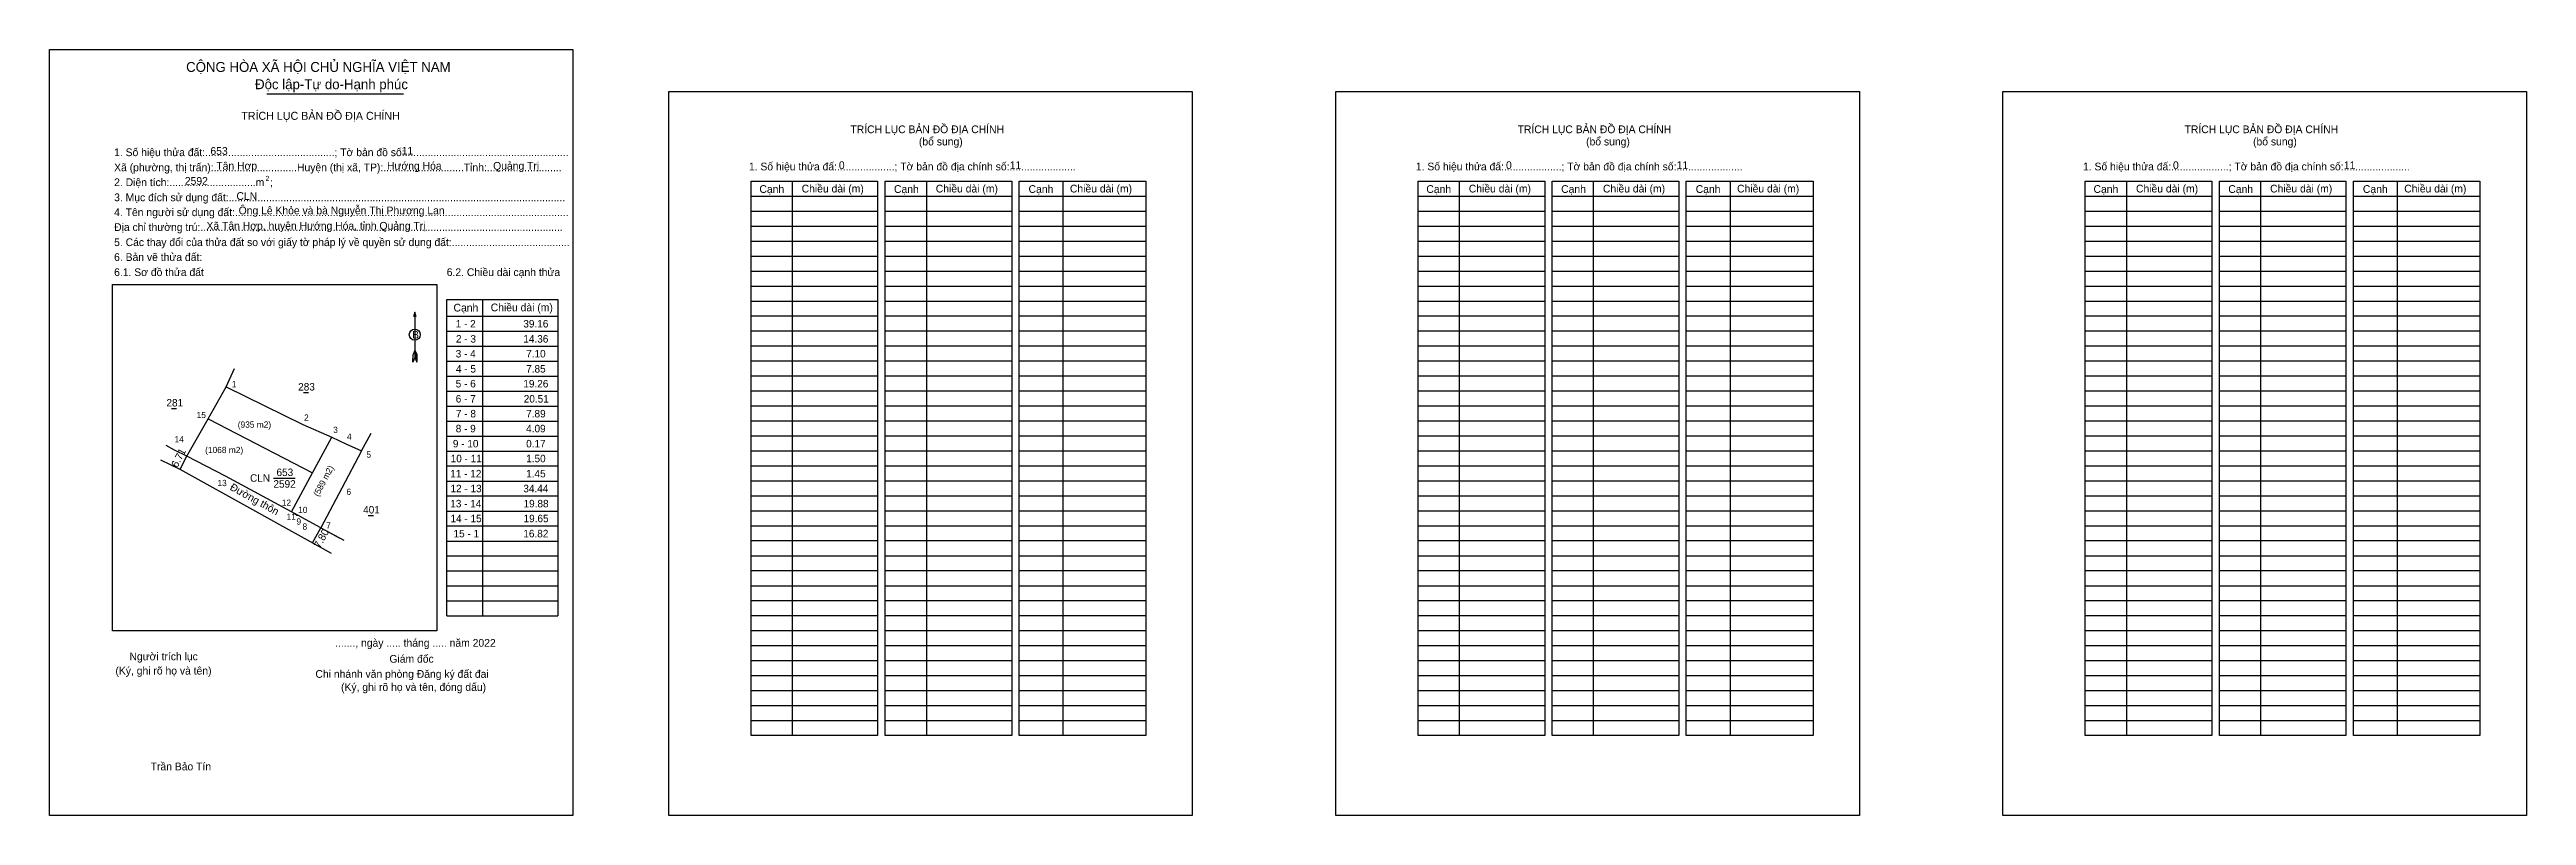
# Model space of a CAD drawing. Extents: x 551634 to 552766, y 1840968 to 1841318.
import ezdxf

# ---------------------------------------------------------------- set-up
doc = ezdxf.new("R2010")
doc.units = 0
for name, color, linetype in [('Level 1', 7, 'Continuous'), ('Level 13', 7, 'Continuous'), ('Level 2', 7, 'Continuous'), ('Level 5', 7, 'Continuous'), ('Level 6', 7, 'Continuous'), ('Level 9', 7, 'Continuous')]:
    doc.layers.add(name, color=color, linetype=linetype)

msp = doc.modelspace()

# ---------------------------------------------------------------- linework, layer by layer
at = {"layer": 'Level 1'}
for p, q in [((551634.3, 1841318.2), (551634.3, 1841318.2)), ((551917.3, 1841299.1), (551917.3, 1841299.1)), ((551954.9, 1841251.2), (552012.7, 1841251.2)), ((551973.7, 1841258.1), (551973.7, 1841004.7)), ((552016.1, 1841251.2), (552074, 1841251.2)), ((552035, 1841258.1), (552035, 1841004.7)), ((552077.4, 1841251.2), (552135.3, 1841251.2)), ((552097.4, 1841258.1), (552097.4, 1841004.7)), ((552259.7, 1841251.2), (552317.6, 1841251.2)), ((552278.5, 1841258.1), (552278.5, 1841004.7)), ((552321, 1841251.2), (552378.9, 1841251.2)), ((552339.8, 1841258.1), (552339.8, 1841004.7)), ((552382.3, 1841251.2), (552440.2, 1841251.2)), ((552402.3, 1841258.1), (552402.3, 1841004.7)), ((552564.6, 1841251.2), (552622.4, 1841251.2)), ((552583.4, 1841258.1), (552583.4, 1841004.7)), ((552625.9, 1841251.2), (552683.7, 1841251.2)), ((552644.7, 1841258.1), (552644.7, 1841004.7)), ((552687.2, 1841251.2), (552745, 1841251.2)), ((552707.1, 1841258.1), (552707.1, 1841004.7)), ((551954.9, 1841244.4), (552012.7, 1841244.4)), ((552016.1, 1841244.4), (552074, 1841244.4)), ((552077.4, 1841244.4), (552135.3, 1841244.4)), ((552259.7, 1841244.4), (552317.6, 1841244.4)), ((552321, 1841244.4), (552378.9, 1841244.4)), ((552382.3, 1841244.4), (552440.2, 1841244.4)), ((552564.6, 1841244.4), (552622.4, 1841244.4)), ((552625.9, 1841244.4), (552683.7, 1841244.4)), ((552687.2, 1841244.4), (552745, 1841244.4)), ((551954.9, 1841237.5), (552012.7, 1841237.5)), ((551954.9, 1841230.7), (552012.7, 1841230.7)), ((552016.1, 1841237.5), (552074, 1841237.5)), ((552016.1, 1841230.7), (552074, 1841230.7)), ((552077.4, 1841237.5), (552135.3, 1841237.5)), ((552077.4, 1841230.7), (552135.3, 1841230.7)), ((552259.7, 1841237.5), (552317.6, 1841237.5)), ((552259.7, 1841230.7), (552317.6, 1841230.7)), ((552321, 1841237.5), (552378.9, 1841237.5)), ((552321, 1841230.7), (552378.9, 1841230.7)), ((552382.3, 1841237.5), (552440.2, 1841237.5)), ((552382.3, 1841230.7), (552440.2, 1841230.7)), ((552564.6, 1841237.5), (552622.4, 1841237.5)), ((552564.6, 1841230.7), (552622.4, 1841230.7)), ((552625.9, 1841237.5), (552683.7, 1841237.5)), ((552625.9, 1841230.7), (552683.7, 1841230.7)), ((552687.2, 1841237.5), (552745, 1841237.5)), ((552687.2, 1841230.7), (552745, 1841230.7)), ((551954.9, 1841223.8), (552012.7, 1841223.8)), ((551954.9, 1841217), (552012.7, 1841217)), ((552016.1, 1841223.8), (552074, 1841223.8)), ((552016.1, 1841217), (552074, 1841217)), ((552077.4, 1841223.8), (552135.3, 1841223.8)), ((552077.4, 1841217), (552135.3, 1841217)), ((552259.7, 1841223.8), (552317.6, 1841223.8)), ((552259.7, 1841217), (552317.6, 1841217)), ((552321, 1841223.8), (552378.9, 1841223.8)), ((552321, 1841217), (552378.9, 1841217)), ((552382.3, 1841223.8), (552440.2, 1841223.8)), ((552382.3, 1841217), (552440.2, 1841217)), ((552564.6, 1841223.8), (552622.4, 1841223.8)), ((552564.6, 1841217), (552622.4, 1841217)), ((552625.9, 1841223.8), (552683.7, 1841223.8)), ((552625.9, 1841217), (552683.7, 1841217)), ((552687.2, 1841223.8), (552745, 1841223.8)), ((552687.2, 1841217), (552745, 1841217)), ((551663.1, 1841210.8), (551663.1, 1841210.8)), ((551954.9, 1841210.1), (552012.7, 1841210.1)), ((552016.1, 1841210.1), (552074, 1841210.1)), ((552077.4, 1841210.1), (552135.3, 1841210.1)), ((552259.7, 1841210.1), (552317.6, 1841210.1)), ((552321, 1841210.1), (552378.9, 1841210.1)), ((552382.3, 1841210.1), (552440.2, 1841210.1)), ((552564.6, 1841210.1), (552622.4, 1841210.1)), ((552625.9, 1841210.1), (552683.7, 1841210.1)), ((552687.2, 1841210.1), (552745, 1841210.1)), ((551801.2, 1841198.2), (551801.2, 1841177.5)), ((551954.9, 1841203.3), (552012.7, 1841203.3)), ((551954.9, 1841196.5), (552012.7, 1841196.5)), ((552016.1, 1841203.3), (552074, 1841203.3)), ((552016.1, 1841196.5), (552074, 1841196.5)), ((552077.4, 1841203.3), (552135.3, 1841203.3)), ((552077.4, 1841196.5), (552135.3, 1841196.5)), ((552259.7, 1841203.3), (552317.6, 1841203.3)), ((552259.7, 1841196.5), (552317.6, 1841196.5)), ((552321, 1841203.3), (552378.9, 1841203.3)), ((552321, 1841196.5), (552378.9, 1841196.5)), ((552382.3, 1841203.3), (552440.2, 1841203.3)), ((552382.3, 1841196.5), (552440.2, 1841196.5)), ((552564.6, 1841203.3), (552622.4, 1841203.3)), ((552564.6, 1841196.5), (552622.4, 1841196.5)), ((552625.9, 1841203.3), (552683.7, 1841203.3)), ((552625.9, 1841196.5), (552683.7, 1841196.5)), ((552687.2, 1841203.3), (552745, 1841203.3)), ((552687.2, 1841196.5), (552745, 1841196.5)), ((551954.9, 1841189.6), (552012.7, 1841189.6)), ((551954.9, 1841182.8), (552012.7, 1841182.8)), ((552016.1, 1841189.6), (552074, 1841189.6)), ((552016.1, 1841182.8), (552074, 1841182.8)), ((552077.4, 1841189.6), (552135.3, 1841189.6)), ((552077.4, 1841182.8), (552135.3, 1841182.8)), ((552259.7, 1841189.6), (552317.6, 1841189.6)), ((552259.7, 1841182.8), (552317.6, 1841182.8)), ((552321, 1841189.6), (552378.9, 1841189.6)), ((552321, 1841182.8), (552378.9, 1841182.8)), ((552382.3, 1841189.6), (552440.2, 1841189.6)), ((552382.3, 1841182.8), (552440.2, 1841182.8)), ((552564.6, 1841189.6), (552622.4, 1841189.6)), ((552564.6, 1841182.8), (552622.4, 1841182.8)), ((552625.9, 1841189.6), (552683.7, 1841189.6)), ((552625.9, 1841182.8), (552683.7, 1841182.8)), ((552687.2, 1841189.6), (552745, 1841189.6)), ((552687.2, 1841182.8), (552745, 1841182.8)), ((551800.3, 1841175.4), (551800.4, 1841178.8)), ((551801.2, 1841177.5), (551800.3, 1841175.4)), ((551801.2, 1841180.9), (551800.4, 1841178.8)), ((551801.2, 1841180.9), (551802.1, 1841178.8)), ((551801.2, 1841180.6), (551802.1, 1841178.5)), ((551801.2, 1841180.3), (551802.1, 1841178.2)), ((551801.2, 1841180), (551802.1, 1841177.9)), ((551801.2, 1841179.7), (551802.1, 1841177.6)), ((551801.2, 1841179.4), (551802.1, 1841177.3)), ((551801.2, 1841179.1), (551802.1, 1841177)), ((551801.2, 1841178.8), (551802.1, 1841176.7)), ((551801.2, 1841178.5), (551802.1, 1841176.4)), ((551801.2, 1841178.3), (551802.1, 1841176.1)), ((551801.2, 1841178), (551802.1, 1841175.8)), ((551801.2, 1841177.5), (551802.1, 1841175.4)), ((551802.1, 1841175.4), (551802.1, 1841178.8)), ((551954.9, 1841175.9), (552012.7, 1841175.9)), ((552016.1, 1841175.9), (552074, 1841175.9)), ((552077.4, 1841175.9), (552135.3, 1841175.9)), ((552259.7, 1841175.9), (552317.6, 1841175.9)), ((552321, 1841175.9), (552378.9, 1841175.9)), ((552382.3, 1841175.9), (552440.2, 1841175.9)), ((552564.6, 1841175.9), (552622.4, 1841175.9)), ((552625.9, 1841175.9), (552683.7, 1841175.9)), ((552687.2, 1841175.9), (552745, 1841175.9)), ((551954.9, 1841169.1), (552012.7, 1841169.1)), ((551954.9, 1841162.2), (552012.7, 1841162.2)), ((552016.1, 1841169.1), (552074, 1841169.1)), ((552016.1, 1841162.2), (552074, 1841162.2)), ((552077.4, 1841169.1), (552135.3, 1841169.1)), ((552077.4, 1841162.2), (552135.3, 1841162.2)), ((552259.7, 1841169.1), (552317.6, 1841169.1)), ((552259.7, 1841162.2), (552317.6, 1841162.2)), ((552321, 1841169.1), (552378.9, 1841169.1)), ((552321, 1841162.2), (552378.9, 1841162.2)), ((552382.3, 1841169.1), (552440.2, 1841169.1)), ((552382.3, 1841162.2), (552440.2, 1841162.2)), ((552564.6, 1841169.1), (552622.4, 1841169.1)), ((552564.6, 1841162.2), (552622.4, 1841162.2)), ((552625.9, 1841169.1), (552683.7, 1841169.1)), ((552625.9, 1841162.2), (552683.7, 1841162.2)), ((552687.2, 1841169.1), (552745, 1841169.1)), ((552687.2, 1841162.2), (552745, 1841162.2)), ((551954.9, 1841155.4), (552012.7, 1841155.4)), ((551954.9, 1841148.5), (552012.7, 1841148.5)), ((552016.1, 1841155.4), (552074, 1841155.4)), ((552016.1, 1841148.5), (552074, 1841148.5)), ((552077.4, 1841155.4), (552135.3, 1841155.4)), ((552077.4, 1841148.5), (552135.3, 1841148.5)), ((552259.7, 1841155.4), (552317.6, 1841155.4)), ((552259.7, 1841148.5), (552317.6, 1841148.5)), ((552321, 1841155.4), (552378.9, 1841155.4)), ((552321, 1841148.5), (552378.9, 1841148.5)), ((552382.3, 1841155.4), (552440.2, 1841155.4)), ((552382.3, 1841148.5), (552440.2, 1841148.5)), ((552564.6, 1841155.4), (552622.4, 1841155.4)), ((552564.6, 1841148.5), (552622.4, 1841148.5)), ((552625.9, 1841155.4), (552683.7, 1841155.4)), ((552625.9, 1841148.5), (552683.7, 1841148.5)), ((552687.2, 1841155.4), (552745, 1841155.4)), ((552687.2, 1841148.5), (552745, 1841148.5)), ((551954.9, 1841141.7), (552012.7, 1841141.7)), ((552016.1, 1841141.7), (552074, 1841141.7)), ((552077.4, 1841141.7), (552135.3, 1841141.7)), ((552259.7, 1841141.7), (552317.6, 1841141.7)), ((552321, 1841141.7), (552378.9, 1841141.7)), ((552382.3, 1841141.7), (552440.2, 1841141.7)), ((552564.6, 1841141.7), (552622.4, 1841141.7)), ((552625.9, 1841141.7), (552683.7, 1841141.7)), ((552687.2, 1841141.7), (552745, 1841141.7)), ((551954.9, 1841134.8), (552012.7, 1841134.8)), ((551954.9, 1841128), (552012.7, 1841128)), ((552016.1, 1841134.8), (552074, 1841134.8)), ((552016.1, 1841128), (552074, 1841128)), ((552077.4, 1841134.8), (552135.3, 1841134.8)), ((552077.4, 1841128), (552135.3, 1841128)), ((552259.7, 1841134.8), (552317.6, 1841134.8)), ((552259.7, 1841128), (552317.6, 1841128)), ((552321, 1841134.8), (552378.9, 1841134.8)), ((552321, 1841128), (552378.9, 1841128)), ((552382.3, 1841134.8), (552440.2, 1841134.8)), ((552382.3, 1841128), (552440.2, 1841128)), ((552564.6, 1841134.8), (552622.4, 1841134.8)), ((552564.6, 1841128), (552622.4, 1841128)), ((552625.9, 1841134.8), (552683.7, 1841134.8)), ((552625.9, 1841128), (552683.7, 1841128)), ((552687.2, 1841134.8), (552745, 1841134.8)), ((552687.2, 1841128), (552745, 1841128)), ((551954.9, 1841121.1), (552012.7, 1841121.1)), ((551954.9, 1841114.3), (552012.7, 1841114.3)), ((552016.1, 1841121.1), (552074, 1841121.1)), ((552016.1, 1841114.3), (552074, 1841114.3)), ((552077.4, 1841121.1), (552135.3, 1841121.1)), ((552077.4, 1841114.3), (552135.3, 1841114.3)), ((552259.7, 1841121.1), (552317.6, 1841121.1)), ((552259.7, 1841114.3), (552317.6, 1841114.3)), ((552321, 1841121.1), (552378.9, 1841121.1)), ((552321, 1841114.3), (552378.9, 1841114.3)), ((552382.3, 1841121.1), (552440.2, 1841121.1)), ((552382.3, 1841114.3), (552440.2, 1841114.3)), ((552564.6, 1841121.1), (552622.4, 1841121.1)), ((552564.6, 1841114.3), (552622.4, 1841114.3)), ((552625.9, 1841121.1), (552683.7, 1841121.1)), ((552625.9, 1841114.3), (552683.7, 1841114.3)), ((552687.2, 1841121.1), (552745, 1841121.1)), ((552687.2, 1841114.3), (552745, 1841114.3)), ((551954.9, 1841107.4), (552012.7, 1841107.4)), ((552016.1, 1841107.4), (552074, 1841107.4)), ((552077.4, 1841107.4), (552135.3, 1841107.4)), ((552259.7, 1841107.4), (552317.6, 1841107.4)), ((552321, 1841107.4), (552378.9, 1841107.4)), ((552382.3, 1841107.4), (552440.2, 1841107.4)), ((552564.6, 1841107.4), (552622.4, 1841107.4)), ((552625.9, 1841107.4), (552683.7, 1841107.4)), ((552687.2, 1841107.4), (552745, 1841107.4)), ((551815.8, 1841093.6), (551866.6, 1841093.6)), ((551954.9, 1841100.6), (552012.7, 1841100.6)), ((551954.9, 1841093.8), (552012.7, 1841093.8)), ((552016.1, 1841100.6), (552074, 1841100.6)), ((552016.1, 1841093.8), (552074, 1841093.8)), ((552077.4, 1841100.6), (552135.3, 1841100.6)), ((552077.4, 1841093.8), (552135.3, 1841093.8)), ((552259.7, 1841100.6), (552317.6, 1841100.6)), ((552259.7, 1841093.8), (552317.6, 1841093.8)), ((552321, 1841100.6), (552378.9, 1841100.6)), ((552321, 1841093.8), (552378.9, 1841093.8)), ((552382.3, 1841100.6), (552440.2, 1841100.6)), ((552382.3, 1841093.8), (552440.2, 1841093.8)), ((552564.6, 1841100.6), (552622.4, 1841100.6)), ((552564.6, 1841093.8), (552622.4, 1841093.8)), ((552625.9, 1841100.6), (552683.7, 1841100.6)), ((552625.9, 1841093.8), (552683.7, 1841093.8)), ((552687.2, 1841100.6), (552745, 1841100.6)), ((552687.2, 1841093.8), (552745, 1841093.8)), ((551815.8, 1841086.8), (551866.6, 1841086.8)), ((551954.9, 1841086.9), (552012.7, 1841086.9)), ((552016.1, 1841086.9), (552074, 1841086.9)), ((552077.4, 1841086.9), (552135.3, 1841086.9)), ((552259.7, 1841086.9), (552317.6, 1841086.9)), ((552321, 1841086.9), (552378.9, 1841086.9)), ((552382.3, 1841086.9), (552440.2, 1841086.9)), ((552564.6, 1841086.9), (552622.4, 1841086.9)), ((552625.9, 1841086.9), (552683.7, 1841086.9)), ((552687.2, 1841086.9), (552745, 1841086.9)), ((551815.8, 1841080), (551866.6, 1841080)), ((551815.8, 1841073.1), (551866.6, 1841073.1)), ((551954.9, 1841080.1), (552012.7, 1841080.1)), ((551954.9, 1841073.2), (552012.7, 1841073.2)), ((552016.1, 1841080.1), (552074, 1841080.1)), ((552016.1, 1841073.2), (552074, 1841073.2)), ((552077.4, 1841080.1), (552135.3, 1841080.1)), ((552077.4, 1841073.2), (552135.3, 1841073.2)), ((552259.7, 1841080.1), (552317.6, 1841080.1)), ((552259.7, 1841073.2), (552317.6, 1841073.2)), ((552321, 1841080.1), (552378.9, 1841080.1)), ((552321, 1841073.2), (552378.9, 1841073.2)), ((552382.3, 1841080.1), (552440.2, 1841080.1)), ((552382.3, 1841073.2), (552440.2, 1841073.2)), ((552564.6, 1841080.1), (552622.4, 1841080.1)), ((552564.6, 1841073.2), (552622.4, 1841073.2)), ((552625.9, 1841080.1), (552683.7, 1841080.1)), ((552625.9, 1841073.2), (552683.7, 1841073.2)), ((552687.2, 1841080.1), (552745, 1841080.1)), ((552687.2, 1841073.2), (552745, 1841073.2)), ((551815.8, 1841066.3), (551866.6, 1841066.3)), ((551815.8, 1841059.4), (551866.6, 1841059.4)), ((551954.9, 1841066.4), (552012.7, 1841066.4)), ((551954.9, 1841059.5), (552012.7, 1841059.5)), ((552016.1, 1841066.4), (552074, 1841066.4)), ((552016.1, 1841059.5), (552074, 1841059.5)), ((552077.4, 1841066.4), (552135.3, 1841066.4)), ((552077.4, 1841059.5), (552135.3, 1841059.5)), ((552259.7, 1841066.4), (552317.6, 1841066.4)), ((552259.7, 1841059.5), (552317.6, 1841059.5)), ((552321, 1841066.4), (552378.9, 1841066.4)), ((552321, 1841059.5), (552378.9, 1841059.5)), ((552382.3, 1841066.4), (552440.2, 1841066.4)), ((552382.3, 1841059.5), (552440.2, 1841059.5)), ((552564.6, 1841066.4), (552622.4, 1841066.4)), ((552564.6, 1841059.5), (552622.4, 1841059.5)), ((552625.9, 1841066.4), (552683.7, 1841066.4)), ((552625.9, 1841059.5), (552683.7, 1841059.5)), ((552687.2, 1841066.4), (552745, 1841066.4)), ((552687.2, 1841059.5), (552745, 1841059.5)), ((551811.2, 1841052.6), (551811.2, 1841052.6)), ((551954.9, 1841052.7), (552012.7, 1841052.7)), ((552016.1, 1841052.7), (552074, 1841052.7)), ((552077.4, 1841052.7), (552135.3, 1841052.7)), ((552259.7, 1841052.7), (552317.6, 1841052.7)), ((552321, 1841052.7), (552378.9, 1841052.7)), ((552382.3, 1841052.7), (552440.2, 1841052.7)), ((552564.6, 1841052.7), (552622.4, 1841052.7)), ((552625.9, 1841052.7), (552683.7, 1841052.7)), ((552687.2, 1841052.7), (552745, 1841052.7)), ((551954.9, 1841045.8), (552012.7, 1841045.8)), ((551954.9, 1841039), (552012.7, 1841039)), ((552016.1, 1841045.8), (552074, 1841045.8)), ((552016.1, 1841039), (552074, 1841039)), ((552077.4, 1841045.8), (552135.3, 1841045.8)), ((552077.4, 1841039), (552135.3, 1841039)), ((552259.7, 1841045.8), (552317.6, 1841045.8)), ((552259.7, 1841039), (552317.6, 1841039)), ((552321, 1841045.8), (552378.9, 1841045.8)), ((552321, 1841039), (552378.9, 1841039)), ((552382.3, 1841045.8), (552440.2, 1841045.8)), ((552382.3, 1841039), (552440.2, 1841039)), ((552564.6, 1841045.8), (552622.4, 1841045.8)), ((552564.6, 1841039), (552622.4, 1841039)), ((552625.9, 1841045.8), (552683.7, 1841045.8)), ((552625.9, 1841039), (552683.7, 1841039)), ((552687.2, 1841045.8), (552745, 1841045.8)), ((552687.2, 1841039), (552745, 1841039)), ((551954.9, 1841032.1), (552012.7, 1841032.1)), ((551954.9, 1841025.3), (552012.7, 1841025.3)), ((552016.1, 1841032.1), (552074, 1841032.1)), ((552016.1, 1841025.3), (552074, 1841025.3)), ((552077.4, 1841032.1), (552135.3, 1841032.1)), ((552077.4, 1841025.3), (552135.3, 1841025.3)), ((552259.7, 1841032.1), (552317.6, 1841032.1)), ((552259.7, 1841025.3), (552317.6, 1841025.3)), ((552321, 1841032.1), (552378.9, 1841032.1)), ((552321, 1841025.3), (552378.9, 1841025.3)), ((552382.3, 1841032.1), (552440.2, 1841032.1)), ((552382.3, 1841025.3), (552440.2, 1841025.3)), ((552564.6, 1841032.1), (552622.4, 1841032.1)), ((552564.6, 1841025.3), (552622.4, 1841025.3)), ((552625.9, 1841032.1), (552683.7, 1841032.1)), ((552625.9, 1841025.3), (552683.7, 1841025.3)), ((552687.2, 1841032.1), (552745, 1841032.1)), ((552687.2, 1841025.3), (552745, 1841025.3)), ((551954.9, 1841018.4), (552012.7, 1841018.4)), ((552016.1, 1841018.4), (552074, 1841018.4)), ((552077.4, 1841018.4), (552135.3, 1841018.4)), ((552259.7, 1841018.4), (552317.6, 1841018.4)), ((552321, 1841018.4), (552378.9, 1841018.4)), ((552382.3, 1841018.4), (552440.2, 1841018.4)), ((552564.6, 1841018.4), (552622.4, 1841018.4)), ((552625.9, 1841018.4), (552683.7, 1841018.4)), ((552687.2, 1841018.4), (552745, 1841018.4)), ((551954.9, 1841011.6), (552012.7, 1841011.6)), ((552016.1, 1841011.6), (552074, 1841011.6)), ((552077.4, 1841011.6), (552135.3, 1841011.6)), ((552259.7, 1841011.6), (552317.6, 1841011.6)), ((552321, 1841011.6), (552378.9, 1841011.6)), ((552382.3, 1841011.6), (552440.2, 1841011.6)), ((552564.6, 1841011.6), (552622.4, 1841011.6)), ((552625.9, 1841011.6), (552683.7, 1841011.6)), ((552687.2, 1841011.6), (552745, 1841011.6)), ((551873.5, 1840968.2), (551873.5, 1840968.2)), ((552156.5, 1840968.2), (552156.5, 1840968.2))]:
    msp.add_line(p, q, dxfattribs=at)
for points in [[(551954.9, 1841258.1), (552012.7, 1841258.1), (552012.7, 1841004.7), (551954.9, 1841004.7)], [(552016.1, 1841258.1), (552074, 1841258.1), (552074, 1841004.7), (552016.1, 1841004.7)], [(552077.4, 1841258.1), (552135.3, 1841258.1), (552135.3, 1841004.7), (552077.4, 1841004.7)], [(552259.7, 1841258.1), (552317.6, 1841258.1), (552317.6, 1841004.7), (552259.7, 1841004.7)], [(552321, 1841258.1), (552378.9, 1841258.1), (552378.9, 1841004.7), (552321, 1841004.7)], [(552382.3, 1841258.1), (552440.2, 1841258.1), (552440.2, 1841004.7), (552382.3, 1841004.7)], [(552564.6, 1841258.1), (552622.4, 1841258.1), (552622.4, 1841004.7), (552564.6, 1841004.7)], [(552625.9, 1841258.1), (552683.7, 1841258.1), (552683.7, 1841004.7), (552625.9, 1841004.7)], [(552687.2, 1841258.1), (552745, 1841258.1), (552745, 1841004.7), (552687.2, 1841004.7)], [(551663.1, 1841210.8), (551811.2, 1841210.8), (551811.2, 1841052.6), (551663.1, 1841052.6)]]:
    msp.add_lwpolyline(points, close=True, dxfattribs=at)
msp.add_lwpolyline([(551801.8, 1841196), (551801.2, 1841198.2), (551800.6, 1841196)], dxfattribs=at)
msp.add_circle((551801.2, 1841187.9), 2.53, dxfattribs=at)
at = {"layer": 'Level 13'}
msp.add_line((551733.6, 1841298), (551796, 1841298), dxfattribs=at)
at = {"layer": 'Level 2'}
for points in [[(551634.3, 1841318.2), (551873.5, 1841318.2), (551873.5, 1840968.2), (551634.3, 1840968.2)], [(551917.3, 1841299.1), (552156.5, 1841299.1), (552156.5, 1840968.2), (551917.3, 1840968.2)], [(552222.1, 1841299.1), (552461.4, 1841299.1), (552461.4, 1840968.2), (552222.1, 1840968.2)], [(552527, 1841299.1), (552766.3, 1841299.1), (552766.3, 1840968.2), (552527, 1840968.2)]]:
    msp.add_lwpolyline(points, close=True, dxfattribs=at)
at = {"layer": 'Level 5'}
for p, q in [((551815.8, 1841196.3), (551866.6, 1841196.3)), ((551832.2, 1841204), (551832.2, 1841059.4)), ((551815.8, 1841189.5), (551866.6, 1841189.5)), ((551815.8, 1841182.7), (551866.6, 1841182.7)), ((551715, 1841164.1), (551718.8, 1841172.4)), ((551815.8, 1841175.8), (551866.6, 1841175.8)), ((551706.7, 1841149.5), (551715, 1841164.1)), ((551715, 1841164.1), (551750.1, 1841146.8)), ((551750.3, 1841161.5), (551752.6, 1841161.5)), ((551815.8, 1841169), (551866.6, 1841169)), ((551815.8, 1841162.1), (551866.6, 1841162.1)), ((551690, 1841154.2), (551692.3, 1841154.2)), ((551697, 1841132.4), (551706.7, 1841149.5)), ((551706.7, 1841149.5), (551754.5, 1841124.7)), ((551815.8, 1841155.3), (551866.6, 1841155.3)), ((551815.8, 1841148.4), (551866.6, 1841148.4)), ((551750.1, 1841146.8), (551763.3, 1841141.1)), ((551754.5, 1841124.7), (551763.3, 1841141.1)), ((551763.3, 1841141.1), (551769.7, 1841138)), ((551769.7, 1841138), (551776.8, 1841134.8)), ((551776.8, 1841134.8), (551781.2, 1841142.9)), ((551815.8, 1841141.6), (551866.6, 1841141.6)), ((551693.9, 1841126.4), (551697, 1841132.4)), ((551714.7, 1841123.3), (551697, 1841132.4)), ((551776.8, 1841134.8), (551767.8, 1841117.8)), ((551815.8, 1841134.7), (551866.6, 1841134.7)), ((551815.8, 1841127.9), (551866.6, 1841127.9)), ((551744.9, 1841106.9), (551714.7, 1841123.3)), ((551744.9, 1841106.9), (551754.5, 1841124.7)), ((551767.8, 1841117.8), (551758.2, 1841099.7)), ((551815.8, 1841121), (551866.6, 1841121)), ((551815.8, 1841114.2), (551866.6, 1841114.2)), ((551746.2, 1841106.2), (551744.9, 1841106.9)), ((551747.5, 1841105.5), (551746.2, 1841106.2)), ((551747.7, 1841105.4), (551747.5, 1841105.5)), ((551751.3, 1841103.5), (551747.7, 1841105.4)), ((551758.2, 1841099.7), (551751.3, 1841103.5)), ((551779.9, 1841105.3), (551782.3, 1841105.3)), ((551815.8, 1841107.3), (551866.6, 1841107.3)), ((551754.5, 1841092.8), (551758.2, 1841099.7)), ((551758.2, 1841099.7), (551766.7, 1841095.1)), ((551758.2, 1841099.7), (551766.2, 1841095.3)), ((551758.2, 1841099.7), (551768.7, 1841094)), ((551815.8, 1841100.5), (551866.6, 1841100.5)), ((551815.8, 1841093.6), (551866.6, 1841093.6))]:
    msp.add_line(p, q, dxfattribs=at)
for points in [[(551815.8, 1841059.4), (551815.8, 1841204), (551866.6, 1841204), (551866.6, 1841059.4)], [(551697, 1841132.4), (551691.4, 1841135.2), (551687.6, 1841137.2)], [(551685, 1841130.7), (551693.8, 1841126.5), (551763, 1841088.1)], [(551746.2, 1841106.2), (551747.5, 1841105.5), (551747.7, 1841105.4)]]:
    msp.add_lwpolyline(points, dxfattribs=at)
at = {"layer": 'Level 9'}
msp.add_line((551736.6, 1841122.4), (551746.5, 1841122.4), dxfattribs=at)

# ---------------------------------------------------------------- texts
at = {"layer": 'Level 1'}
for s, height, p in [('TRÍCH LỤC BẢN ĐỒ ĐỊA CHÍNH', 3.652, (551721.9, 1841286.1)), ('TRÍCH LỤC BẢN ĐỒ ĐỊA CHÍNH', 3.538, (552000.3, 1841280)), ('TRÍCH LỤC BẢN ĐỒ ĐỊA CHÍNH', 3.538, (552305.2, 1841280)), ('TRÍCH LỤC BẢN ĐỒ ĐỊA CHÍNH', 3.538, (552610, 1841280)), ('1. Số hiệu thửa đất:.............................................; Tờ bản đồ số:.........................................................', 3.5375, (551663.8, 1841269.5)), ('(bổ sung)', 3.54, (552031.6, 1841274.4)), ('(bổ sung)', 3.54, (552336.5, 1841274.4)), ('(bổ sung)', 3.54, (552641.3, 1841274.4)), ('Xã (phường, thị trấn):.............................Huyện (thị xã, TP):............................Tỉnh:..........................', 3.5375, (551663.8, 1841262.6)), ('1. Số hiệu thửa đấ:....................; Tờ bản đồ địa chính số:.......................', 3.538, (551953.9, 1841263)), ('1. Số hiệu thửa đấ:....................; Tờ bản đồ địa chính số:.......................', 3.538, (552258.7, 1841263)), ('1. Số hiệu thửa đấ:....................; Tờ bản đồ địa chính số:.......................', 3.538, (552563.6, 1841263)), ('2. Diện tích:..............................m  ;', 3.538, (551663.8, 1841255.8)), ('3. Mục đích sử dụng đất:.....................................................................................................................', 3.5375, (551663.8, 1841248.9)), ('2', 2.28, (551733, 1841258.2)), ('Cạnh', 3.54, (551958.7, 1841252.7)), ('Chiều dài (m)', 3.538, (551978, 1841252.9)), ('Cạnh', 3.54, (552020.2, 1841252.7)), ('Chiều dài (m)', 3.538, (552039.3, 1841252.9)), ('Cạnh', 3.54, (552081.7, 1841252.7)), ('Chiều dài (m)', 3.538, (552100.6, 1841252.9)), ('Cạnh', 3.54, (552263.5, 1841252.7)), ('Chiều dài (m)', 3.538, (552282.9, 1841252.9)), ('Cạnh', 3.54, (552325.1, 1841252.7)), ('Chiều dài (m)', 3.538, (552344.2, 1841252.9)), ('Cạnh', 3.54, (552386.6, 1841252.7)), ('Chiều dài (m)', 3.538, (552405.5, 1841252.9)), ('Cạnh', 3.54, (552568.4, 1841252.7)), ('Chiều dài (m)', 3.538, (552587.8, 1841252.9)), ('Cạnh', 3.54, (552630, 1841252.7)), ('Chiều dài (m)', 3.538, (552649.1, 1841252.9)), ('Cạnh', 3.54, (552691.5, 1841252.7)), ('Chiều dài (m)', 3.538, (552710.4, 1841252.9)), ('Địa chỉ thường trú:..............................................................................................................................', 3.5375, (551663.8, 1841235.3)), ('4. Tên người sử dụng đất:....................................................................................................................', 3.5375, (551663.8, 1841242.1)), ('5. Các thay đổi của thửa đất so với giấy tờ pháp lý về quyền sử dụng đất:.........................................', 3.5375, (551663.8, 1841228.4)), ('6. Bản vẽ thửa đất:', 3.538, (551663.8, 1841221.6)), ('6.1. Sơ đồ thửa đất', 3.538, (551663.8, 1841214.7)), ('6.2. Chiều dài cạnh thửa', 3.538, (551815.8, 1841214.7)), ('B', 3.42, (551800, 1841186.2)), ('......., ngày ..... tháng ..... năm 2022', 3.538, (551764.8, 1841045.3)), ('(Ký, ghi rõ họ và tên)', 3.538, (551664.4, 1841032.6)), ('Người trích lục', 3.538, (551670.8, 1841039.1)), ('Chi nhánh văn phòng Đăng ký đất đai', 3.538, (551755.8, 1841031.1)), ('Giám đốc', 3.54, (551789.6, 1841038)), ('(Ký, ghi rõ họ và tên, đóng dấu)', 3.538, (551767.5, 1841025.1)), ('Trần Bảo Tín', 3.538, (551680.5, 1840988.8))]:
    msp.add_text(s, height=height, dxfattribs=at).set_placement(p)
at = {"layer": 'Level 13'}
for s, height, p in [('CỘNG HÒA XÃ HỘI CHỦ NGHĨA VIỆT NAM', 4.519, (551696.7, 1841308)), ('Độc lập-Tự do-Hạnh phúc', 4.519, (551728.2, 1841300.1)), ('653', 3.42, (551738, 1841123.3)), ('CLN', 3.42, (551725.9, 1841120.7)), ('2592', 3.42, (551736.6, 1841118))]:
    msp.add_text(s, height=height, dxfattribs=at).set_placement(p)
at = {"layer": 'Level 5'}
for s, height, p in [('Cạnh', 3.54, (551818.9, 1841198.5)), ('1 - 2', 3.42, (551819.9, 1841191.2)), ('Chiều dài (m)', 3.538, (551835.9, 1841198.6)), ('39.16', 3.42, (551850.8, 1841191.2)), ('2 - 3', 3.42, (551820, 1841184.3)), ('14.36', 3.42, (551850.8, 1841184.3)), ('3 - 4', 3.42, (551819.9, 1841177.5)), ('4 - 5', 3.42, (551820, 1841170.6)), ('7.10', 3.42, (551852.1, 1841177.5)), ('7.85', 3.42, (551852.1, 1841170.6)), ('1', 2.85, (551717.6, 1841163.9)), ('283', 3.42, (551747.9, 1841162.4)), ('5 - 6', 3.42, (551819.9, 1841163.8)), ('6 - 7', 3.42, (551819.9, 1841156.9)), ('19.26', 3.42, (551850.8, 1841163.8)), ('20.51', 3.42, (551851, 1841156.9)), ('281', 3.42, (551687.7, 1841155.1)), ('15', 2.85, (551701.5, 1841149.8)), ('(935 m2)', 2.85, (551720.3, 1841145.4)), ('2', 2.85, (551750.6, 1841148.6)), ('7 - 8', 3.42, (551820, 1841150.1)), ('7.89', 3.42, (551852.1, 1841150.1)), ('14', 2.85, (551691.4, 1841138.7)), ('(1068 m2)', 2.85, (551705.4, 1841133.8)), ('3', 2.85, (551763.9, 1841143)), ('4', 2.85, (551770.2, 1841139.9)), ('9 - 10', 3.42, (551818.6, 1841136.4)), ('8 - 9', 3.42, (551819.9, 1841143.3)), ('4.09', 3.42, (551852.1, 1841143.3)), ('0.17', 3.42, (551852.1, 1841136.4)), ('D', 0.0114, (551697, 1841132.4)), ('D', 0.0114, (551697, 1841132.4)), ('D', 0.0114, (551697, 1841132.4)), ('D', 0.0114, (551697, 1841132.4)), ('D', 0.0114, (551697, 1841132.4)), ('5', 2.85, (551779.1, 1841131.7)), ('11 - 12', 3.42, (551817.4, 1841122.7)), ('10 - 11', 3.42, (551817.6, 1841129.6)), ('1.50', 3.42, (551852.1, 1841129.6)), ('1.45', 3.42, (551852.1, 1841122.7)), ('13', 2.85, (551711, 1841118.7)), ('6', 2.85, (551770, 1841114.7)), ('12 - 13', 3.42, (551817.5, 1841115.9)), ('34.44', 3.42, (551850.8, 1841115.9)), ('12', 2.85, (551740.4, 1841109.7)), ('11', 2.85, (551742.6, 1841103.3)), ('9', 2.85, (551747.1, 1841101.1)), ('10', 2.85, (551747.9, 1841106.4)), ('401', 3.42, (551777.6, 1841106.2)), ('13 - 14', 3.42, (551817.4, 1841109)), ('14 - 15', 3.42, (551817.5, 1841102.2)), ('19.88', 3.42, (551850.9, 1841109)), ('19.65', 3.42, (551850.9, 1841102.2)), ('8', 2.85, (551749.9, 1841098.8)), ('7', 2.85, (551760.7, 1841099.3)), ('15 - 1', 3.42, (551818.9, 1841095.3)), ('16.82', 3.42, (551850.8, 1841095.3))]:
    msp.add_text(s, height=height, dxfattribs=at).set_placement(p)
for s, height, rotation, p in [('6.71', 3.42, 62.7322, (551692.7, 1841126.9)), ('(589 m2)', 2.85, 62.0873, (551757.2, 1841113.7)), ('Đường thôn', 3.42, 331.017, (551716.4, 1841117.2)), ('7.80', 3.42, 61.5116, (551757.9, 1841090.1))]:
    msp.add_text(s, height=height, rotation=rotation, dxfattribs=at).set_placement(p)
at = {"layer": 'Level 6'}
for s, height, p in [('653', 3.54, (551707.8, 1841270.1)), ('11', 3.54, (551795.2, 1841270.2)), ('Tân Hợp', 3.54, (551710.5, 1841263.3)), ('Hướng Hóa', 3.54, (551788.5, 1841263.3)), ('Quảng Trị', 3.54, (551837, 1841263.3)), ('0', 3.54, (551995, 1841263.6)), ('11', 3.54, (552073.1, 1841263.6)), ('0', 3.54, (552299.9, 1841263.6)), ('11', 3.54, (552377.9, 1841263.6)), ('0', 3.54, (552604.7, 1841263.6)), ('11', 3.54, (552682.8, 1841263.6)), ('2592', 3.54, (551696.1, 1841256.4)), ('CLN', 3.54, (551719.7, 1841249.5)), ('Xã Tân Hợp, huyện Hướng Hóa, tỉnh Quảng Trị', 3.538, (551706, 1841235.9)), ('Ông Lê Khỏe và bà Nguyễn Thị Phương Lan', 3.538, (551720.7, 1841242.9))]:
    msp.add_text(s, height=height, dxfattribs=at).set_placement(p)

doc.saveas('drawing.dxf')
